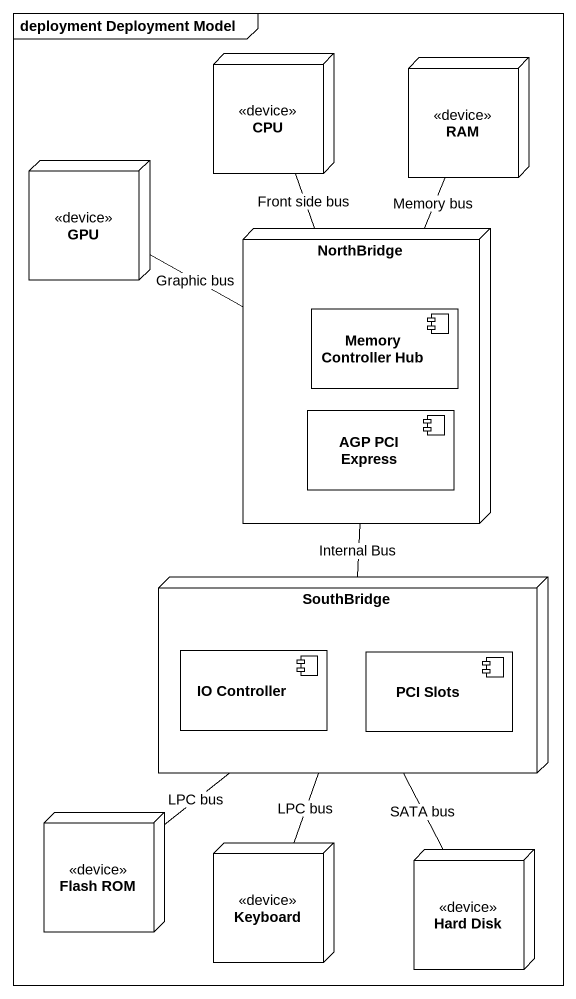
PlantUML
@startuml
mainframe deployment Deployment Model
node CPU <<device>>
node RAM <<device>>
node GPU <<device>>
node NorthBridge {
  component "Memory Controller Hub" as Memory_Controller_Hub
  component "AGP PCI Express" as AGP_PCI_Express
}
node SouthBridge {
  component "IO Controller" as IO_Controller
  component "PCI Slots" as PCI_Slots
}
node "Flash ROM" as Flash_ROM <<device>>
node Keyboard <<device>>
node "Hard Disk" as Hard_Disk <<device>>
CPU -- NorthBridge : Front side bus
RAM -- NorthBridge : Memory bus
GPU -right- NorthBridge : Graphic bus
SouthBridge -up- NorthBridge : Internal Bus
Flash_ROM -up- SouthBridge : LPC bus
Keyboard -up- SouthBridge : LPC bus
Hard_Disk -up- SouthBridge : SATA bus
@enduml
